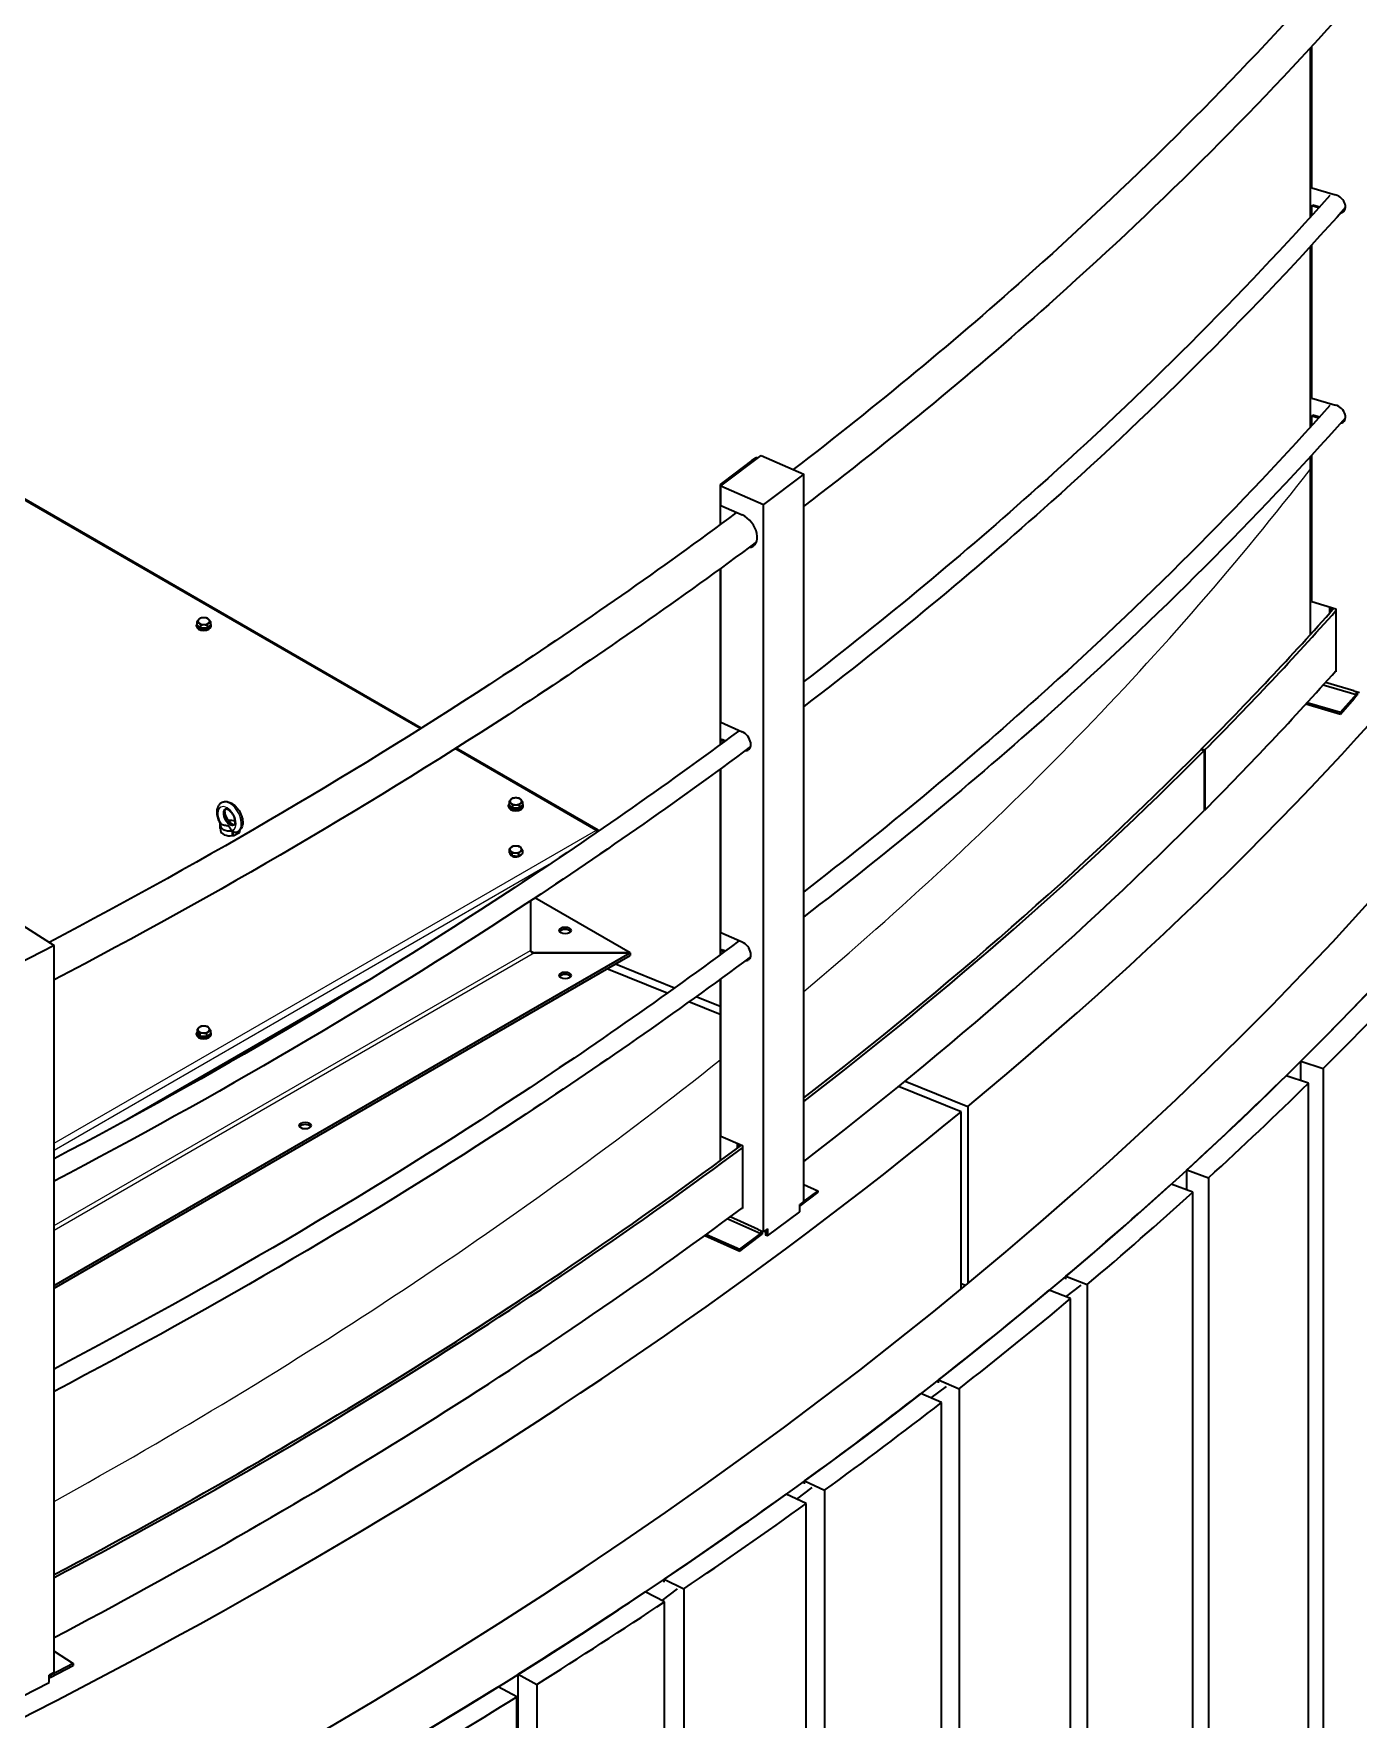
# Model space of a CAD drawing. Header units: millimetres. Extents: x 0 to 42050, y 0 to 29700.
# Drawn here: x 28701 to 29421, y 11190 to 12107 of the extents above; entities that cross this region are included whole.
import ezdxf

# ---------------------------------------------------------------- set-up
doc = ezdxf.new("R2010")
doc.units = ezdxf.units.MM
doc.header["$LTSCALE"] = 50
doc.layers.add('P_Cable Ducts (CD)', color=30, linetype='Continuous', lineweight=18, true_color=0xff7f00)
doc.layers.add('Visible', color=7, linetype='Continuous', lineweight=35)
doc.layers.add('Visible Narrow', color=7, linetype='Continuous', lineweight=18)

msp = doc.modelspace()

# ---------------------------------------------------------------- linework, layer by layer
at = {"layer": 'P_Cable Ducts (CD)'}
for start_param, end_param in [(2.548955, 2.728952), (2.347086, 2.523758)]:
    msp.add_ellipse((26533.74, 12641.74), major_axis=(-3134.57, 43.29), ratio=0.582576, start_param=start_param, end_param=end_param, dxfattribs=at)
at = {"layer": 'Visible'}
for p, q in [((28911.67, 11729.06), (28262.83, 12103.67)), ((29395.1, 12098.87), (29395.1, 12006.85)), ((29395.97, 12022.93), (29395.97, 12099.82)), ((29395.97, 12022.93), (29408.99, 12019.11)), ((29395.97, 12013.13), (29396.52, 12013.75)), ((29395.97, 12007.82), (29395.97, 12013.13)), ((29399.76, 12012.02), (29395.97, 12013.13)), ((29396.52, 12013.75), (29400.31, 12012.64)), ((29395.97, 11908.62), (29395.97, 11991.84)), ((29395.1, 11990.88), (29395.1, 11892.54)), ((29395.97, 11908.62), (29408.99, 11904.8)), ((29395.97, 11898.82), (29396.52, 11899.44)), ((29399.76, 11897.71), (29395.97, 11898.82)), ((29395.97, 11893.52), (29395.97, 11898.82)), ((29396.52, 11899.44), (29400.31, 11898.33)), ((29074.59, 11860.93), (29096.54, 11877.41)), ((29091.54, 11874.57), (29076.42, 11863.22)), ((29091.54, 11874.57), (29093.73, 11876.21)), ((29094.5, 11875.87), (29093.73, 11876.21)), ((29096.54, 11877.41), (29119.69, 11867.13)), ((29395.1, 11876.57), (29395.1, 11779.82)), ((29395.97, 11797.9), (29395.97, 11877.53)), ((29076.42, 11863.22), (29074.23, 11861.57)), ((29119.69, 11867.13), (29097.74, 11850.65)), ((29119.69, 11471.62), (29119.69, 11867.13)), ((29074.99, 11861.23), (29074.23, 11861.57)), ((29074.23, 11861.57), (29074.23, 11839.75)), ((29074.59, 11860.93), (29097.74, 11850.65)), ((29074.59, 11850.15), (29074.59, 11860.93)), ((29074.59, 11850.15), (29086.17, 11845.01)), ((29097.74, 11455.14), (29097.74, 11850.65)), ((29093.95, 11830.28), (29093.95, 11830.32)), ((29074.23, 11815.8), (29074.23, 11720.13)), ((29074.59, 11732.25), (29074.59, 11816.06)), ((29395.97, 11797.9), (29409.17, 11794.03)), ((29405.8, 11791.71), (29405.8, 11795.02)), ((29406.34, 11794.86), (29406.34, 11792.31)), ((29409.17, 11794.03), (29409.17, 11759.74)), ((28789.38, 11784.46), (28789.38, 11785.12)), ((28789.68, 11787.04), (28789.68, 11785.29)), ((28790.62, 11784.37), (28789.68, 11785.29)), ((28791.56, 11783.46), (28790.62, 11784.37)), ((28791.56, 11785.2), (28791.56, 11783.46)), ((28793.41, 11783.47), (28791.56, 11783.46)), ((28795.25, 11783.48), (28793.41, 11783.47)), ((28795.25, 11785.22), (28795.25, 11783.48)), ((28796.16, 11784.4), (28795.25, 11783.48)), ((28797.07, 11785.33), (28796.16, 11784.4)), ((28797.07, 11787.08), (28797.07, 11785.33)), ((28797.38, 11784.46), (28797.38, 11785.12)), ((29418.8, 11749.41), (29403.44, 11753.91)), ((29409.17, 11759.74), (29408.77, 11759.86)), ((29402.27, 11752.6), (29420.07, 11747.39)), ((29411.56, 11737.71), (29418.98, 11746.16)), ((29411.56, 11736.73), (29418.98, 11745.18)), ((29418.8, 11749.41), (29422.01, 11748.47)), ((29418.98, 11746.16), (29420.07, 11747.39)), ((29418.98, 11745.18), (29420.61, 11747.03)), ((29420.07, 11749.04), (29420.07, 11747.39)), ((29420.61, 11748.88), (29420.61, 11747.03)), ((29392.85, 11742.22), (29411.56, 11736.73)), ((29393.55, 11742.99), (29411.56, 11737.71)), ((29411.56, 11737.71), (29411.56, 11736.73)), ((29074.59, 11732.25), (29086.17, 11727.11)), ((29007.84, 11673.54), (28930.57, 11718.15)), ((29074.59, 11722.45), (29075.32, 11723)), ((29074.59, 11720.4), (29074.59, 11722.45)), ((29076.33, 11721.68), (29074.59, 11722.45)), ((29075.32, 11723), (29077.07, 11722.22)), ((29335.82, 11717.5), (29337.55, 11716.92)), ((29336.07, 11717.42), (29336.07, 11717.76)), ((29336.07, 11717.76), (29337.81, 11717.18)), ((29337.55, 11716.92), (29337.55, 11684.26)), ((29337.81, 11717.18), (29337.81, 11684.52)), ((29074.23, 11706.78), (29074.23, 11605.82)), ((29074.59, 11617.94), (29074.59, 11707.05)), ((28959.39, 11689.06), (28959.39, 11687.31)), ((28966.78, 11689.1), (28966.78, 11687.35)), ((28802.98, 11688.54), (28803.05, 11688.58)), ((28959.08, 11686.48), (28959.08, 11687.14)), ((28960.33, 11686.39), (28959.39, 11687.31)), ((28961.27, 11685.48), (28960.33, 11686.39)), ((28961.27, 11687.22), (28961.27, 11685.48)), ((28963.11, 11685.49), (28961.27, 11685.48)), ((28964.96, 11685.5), (28963.11, 11685.49)), ((28964.96, 11687.24), (28964.96, 11685.5)), ((28965.87, 11686.43), (28964.96, 11685.5)), ((28966.78, 11687.35), (28965.87, 11686.43)), ((28967.08, 11686.48), (28967.08, 11687.14)), ((29337.81, 11684.52), (29337.55, 11684.61)), ((28802.29, 11674.48), (28802.36, 11677.91)), ((28802.52, 11674.35), (28802.29, 11674.48)), ((28802.52, 11676.03), (28802.52, 11673.42)), ((28808.45, 11677.02), (28808.45, 11677.02)), ((28809.36, 11670.4), (28808.92, 11670.65)), ((28809.36, 11670.4), (28809.43, 11673.83)), ((28809.36, 11670.4), (28812.75, 11672.36)), ((28811.81, 11672.85), (28812.23, 11673.1)), ((28812.73, 11673.43), (28812.75, 11672.36)), ((28959.41, 11663.21), (28959.41, 11661.46)), ((28960.14, 11660.48), (28959.41, 11661.46)), ((28966.75, 11662.7), (28966.75, 11660.95)), ((28960.86, 11659.5), (28960.14, 11660.48)), ((28960.86, 11661.25), (28960.86, 11659.5)), ((28962.7, 11659.37), (28960.86, 11659.5)), ((28964.53, 11659.24), (28962.7, 11659.37)), ((28964.53, 11660.99), (28964.53, 11659.24)), ((28965.64, 11660.1), (28964.53, 11659.24)), ((28966.75, 11660.95), (28965.64, 11660.1)), ((28971.01, 11635.11), (28971.01, 11608.1)), ((29025.31, 11606.8), (28973.46, 11636.73)), ((28692.48, 11623.43), (28711.94, 11610.86)), ((29074.59, 11617.94), (29086.17, 11612.8)), ((28711.94, 11610.86), (28685.09, 11597.01)), ((28711.94, 11215.35), (28711.94, 11610.86)), ((28711.94, 11425.87), (29025.31, 11606.79)), ((29025.31, 11606.79), (28973.27, 11606.8)), ((28973.27, 11606.79), (29025.31, 11606.8)), ((29025.31, 11606.8), (29025.31, 11606.79)), ((29025.31, 11606.79), (29025.31, 11605.49)), ((29074.59, 11608.14), (29075.32, 11608.69)), ((29076.33, 11607.37), (29074.59, 11608.14)), ((29074.59, 11606.09), (29074.59, 11608.14)), ((29075.32, 11608.69), (29077.07, 11607.91)), ((28711.94, 11424.56), (29025.31, 11605.49)), ((28882.49, 11591.62), (28751.5, 11515.99)), ((29074.23, 11592.48), (29074.23, 11493.75)), ((29074.59, 11507.22), (29074.59, 11592.74)), ((28789.38, 11562.38), (28789.38, 11563.03)), ((28789.71, 11565.23), (28789.71, 11563.48)), ((28790.43, 11562.5), (28789.71, 11563.48)), ((28791.16, 11561.52), (28790.43, 11562.5)), ((28791.16, 11563.27), (28791.16, 11561.52)), ((28792.99, 11561.39), (28791.16, 11561.52)), ((28794.83, 11561.26), (28792.99, 11561.39)), ((28794.83, 11563.01), (28794.83, 11561.26)), ((28795.94, 11562.12), (28794.83, 11561.26)), ((28797.04, 11562.97), (28795.94, 11562.12)), ((28797.04, 11564.72), (28797.04, 11562.97)), ((28797.38, 11562.38), (28797.38, 11563.03)), ((29074.59, 11507.22), (29086.33, 11502.01)), ((29083.74, 11500.77), (29083.74, 11503.16)), ((29084.47, 11502.84), (29084.47, 11501.31)), ((29086.33, 11502.01), (29086.33, 11467.72)), ((29119.69, 11480.91), (29127.39, 11477.49)), ((29117.49, 11469.08), (29127.39, 11476.51)), ((29119.69, 11471.62), (29117.49, 11469.97)), ((29117.49, 11466.05), (29117.49, 11469.97)), ((29127.39, 11477.49), (29119.69, 11471.71)), ((29127.39, 11477.49), (29127.39, 11476.51)), ((29078.37, 11462.26), (29096.42, 11454.24)), ((29094.89, 11456.41), (29079.62, 11463.19)), ((29086.33, 11467.72), (29085.97, 11467.88)), ((29099.94, 11452.87), (29117.49, 11466.05)), ((29065.89, 11453.13), (29084.96, 11444.66)), ((29066.72, 11453.74), (29084.96, 11445.64)), ((29084.96, 11445.64), (29094.96, 11453.15)), ((29084.96, 11444.66), (29094.96, 11452.17)), ((29094.89, 11456.41), (29097.74, 11455.14)), ((29094.96, 11453.15), (29096.42, 11454.24)), ((29094.96, 11452.17), (29097.15, 11453.81)), ((29096.42, 11455.73), (29096.42, 11454.24)), ((29097.15, 11455.4), (29097.15, 11453.81)), ((29099.94, 11456.79), (29097.74, 11455.14)), ((29098.98, 11456.07), (29098.98, 11453.29)), ((29099.94, 11452.87), (29098.98, 11453.29)), ((29099.94, 11456.79), (29099.94, 11452.87)), ((29084.96, 11445.64), (29084.96, 11444.66)), ((28711.94, 11226.97), (28722.33, 11220.25)), ((28711.94, 11215.35), (28709.25, 11213.97)), ((28709.25, 11210.05), (28709.25, 11213.97)), ((28709.25, 11213.51), (28710.11, 11213.94)), ((28709.25, 11212.53), (28710.11, 11212.96)), ((28722.33, 11220.25), (28710.11, 11213.94)), ((28710.11, 11212.96), (28722.33, 11219.27)), ((28722.33, 11220.25), (28722.33, 11219.27)), ((28687.78, 11198.97), (28709.25, 11210.05))]:
    msp.add_line(p, q, dxfattribs=at)
at = {"layer": 'Visible', "color": 9, "true_color": 0xc0c0c0}
for p, q in [((29045.42, 11584.94), (29012.66, 11598.18)), ((29017.25, 11600.83), (29049.45, 11587.82)), ((29074.23, 11573.29), (29057.23, 11580.16)), ((29061.24, 11583.05), (29074.23, 11577.8)), ((29390.13, 11537.31), (29390.13, 11548.01)), ((29390.13, 11548.01), (29402.22, 11543.93)), ((29402.22, 11543.93), (29402.22, 9628.43)), ((29205.27, 11520.32), (29171.18, 11534.1)), ((29174.88, 11537.11), (29208.94, 11523.34)), ((29394.15, 11535.96), (29382.06, 11540.03)), ((29394.15, 9620.46), (29394.15, 11535.96)), ((29205.27, 11423.97), (29205.27, 11520.32)), ((29208.94, 11523.34), (29208.94, 11427)), ((29328.06, 11488.82), (29339.89, 11484.49)), ((29328.06, 11477.88), (29328.06, 11488.82)), ((29331.32, 11476.69), (29319.49, 11481.02)), ((29339.89, 11484.49), (29339.89, 9568.99)), ((29331.32, 9561.19), (29331.32, 11476.69)), ((29207.61, 11425.9), (29205.27, 11426.85)), ((29264.8, 11418.78), (29253.26, 11423.35)), ((29262.17, 11419.82), (29270.5, 11426.09)), ((29262.31, 11429.34), (29262.31, 11430.97)), ((29262.31, 11430.97), (29273.85, 11426.4)), ((29273.85, 11426.4), (29273.85, 9510.9)), ((29264.8, 9503.28), (29264.8, 11418.78)), ((29188.98, 11364.75), (29197.33, 11371.03)), ((29192.96, 11374.54), (29204.21, 11369.73)), ((29192.96, 11372.91), (29192.96, 11374.54)), ((29204.21, 11369.73), (29204.21, 9454.23)), ((29194.68, 11362.31), (29183.43, 11367.12)), ((29194.68, 9446.8), (29194.68, 11362.31)), ((29115.86, 11309.73), (29124.26, 11316.05)), ((29120.11, 11317.97), (29120.11, 11319.6)), ((29120.11, 11319.6), (29131.05, 11314.55)), ((29131.05, 11314.55), (29131.05, 9399.05)), ((29121.06, 11307.34), (29110.12, 11312.38)), ((29121.06, 9391.83), (29121.06, 11307.34)), ((29044.03, 11253.95), (29033.41, 11259.22)), ((29042.64, 11254.64), (29051.09, 11260.99)), ((29043.85, 11266.22), (29054.46, 11260.95)), ((29043.85, 11264.59), (29043.85, 11266.22)), ((29054.46, 11260.95), (29054.46, 9345.45)), ((29044.03, 9338.45), (29044.03, 11253.95)), ((28964.28, 11214.48), (28974.56, 11208.99)), ((28964.28, 9298.98), (28964.28, 11214.48)), ((28963.69, 11202.21), (28953.41, 11207.7)), ((28974.56, 11208.99), (28974.56, 9293.49)), ((28963.69, 9286.71), (28963.69, 11202.21))]:
    msp.add_line(p, q, dxfattribs=at)
for centre, major_axis, start_param, end_param in [((26536.67, 12505.05), (-3300, 0), 6.086634, 9.623125), ((26536.67, 12505.05), (3260, 0), 4.917913, 6.283185), ((26536.67, 12601.39), (3260, 0), 5.673302, 6.020404), ((26536.67, 12505.05), (3300, 0), 5.756913, 5.788384), ((26536.67, 12505.05), (-3314, 0), 2.61531, 2.646801), ((26536.67, 12505.05), (3300, 0), 5.720594, 5.752065), ((26536.67, 12505.05), (-3314, 0), 2.578991, 2.610482), ((26536.67, 12601.39), (3260, 0), 5.324236, 5.671338), ((26536.67, 12505.05), (3300, 0), 5.684275, 5.715746), ((26536.67, 12505.05), (-3314, 0), 2.542672, 2.574163), ((26536.67, 12505.05), (3300, 0), 5.647956, 5.679427), ((26536.67, 12505.05), (-3314, 0), 2.506353, 2.537844), ((26536.67, 12505.05), (3300, 0), 5.611637, 5.643108), ((26536.67, 12505.05), (-3314, 0), 2.470034, 2.501525), ((26536.67, 12505.05), (3300, 0), 5.575318, 5.606789), ((26536.67, 12505.05), (-3314, 0), 2.433715, 2.465206), ((26536.67, 12505.05), (3300, 0), 5.538999, 5.57047), ((26536.67, 12505.05), (-3314, 0), 2.397396, 2.428887), ((26536.67, 12505.05), (3300, 0), 5.50268, 5.534151), ((26536.67, 12505.05), (-3314, 0), 2.361077, 2.392568)]:
    msp.add_ellipse(centre, major_axis=major_axis, ratio=0.57735, start_param=start_param, end_param=end_param, dxfattribs=at)
at = {"layer": 'Visible'}
for centre, major_axis, ratio, start_param, end_param in [((29410.61, 12015.03), (-4.51, 3.96), 0.72814, 6.025714, 6.160773), ((29408.99, 12014.21), (4.51, -3.96), 0.72814, 5.80363, 8.423204), ((29409.54, 12014.83), (4.51, -3.96), 0.72814, 5.805939, 6.188912), ((29410.61, 12015.03), (-4.51, 3.96), 0.72814, 2.459246, 2.510479), ((29411.16, 12015.65), (4.51, -3.96), 0.72814, 5.602405, 5.793202), ((29410.61, 11900.72), (-4.51, 3.96), 0.72814, 6.025714, 6.160773), ((29408.99, 11899.9), (4.51, -3.96), 0.72814, 5.80363, 8.423204), ((29409.54, 11900.52), (4.51, -3.96), 0.72814, 5.805939, 6.188912), ((29410.61, 11900.72), (-4.51, 3.96), 0.72814, 2.459246, 2.510479), ((29411.16, 11901.34), (4.51, -3.96), 0.72814, 5.602405, 5.793202), ((29088.02, 11837.16), (-6.24, 8.32), 0.647249, 6.018306, 6.422677), ((29088.75, 11837.7), (-6.24, 8.32), 0.647249, 0.067998, 0.142539), ((29086.17, 11836.52), (6.24, -8.32), 0.647249, 5.890097, 8.565455), ((29086.9, 11837.07), (6.24, -8.32), 0.647249, 5.891568, 6.215187), ((29088.02, 11837.16), (-6.24, 8.32), 0.647249, 2.618185, 2.673035), ((29088.75, 11837.7), (6.24, -8.32), 0.647249, 5.760825, 5.933022), ((26536.67, 12645.48), (3227.8, 0), 0.57735, 5.7621, 5.80887), ((26536.67, 12645.48), (3229.8, 0), 0.57735, 5.7621, 5.808364), ((28793.38, 11785.12), (4, 0), 0.57735, 2.748474, 6.676304), ((28793.38, 11784.46), (4, 0), 0.57735, 3.141593, 6.283185), ((28793.38, 11787.21), (-3.2, 0), 0.57735, 5.769052, 6.816249), ((28793.38, 11785.12), (-3.2, 0), 0.57735, 0.203242, 0.862886), ((28793.38, 11787.21), (3.2, 0), 0.57735, 1.580262, 2.627459), ((28793.38, 11787.21), (-3.2, 0), 0.57735, 0.533064, 1.580262), ((28793.38, 11785.12), (-3.2, 0), 0.57735, 1.115523, 2.045), ((28793.38, 11787.21), (3.2, 0), 0.57735, 0.533064, 1.580262), ((28793.38, 11787.21), (-3.2, 0), 0.57735, 1.580262, 2.627459), ((28793.38, 11785.12), (3.2, 0), 0.57735, 5.444641, 6.093462), ((28793.38, 11787.21), (3.2, 0), 0.57735, 5.769052, 6.816249), ((26536.67, 12612.82), (3229.8, 0), 0.57735, 5.7621, 5.808364), ((29088.02, 11722.85), (-3.6, 4.8), 0.647249, 6.215523, 6.303023), ((29086.17, 11722.21), (3.6, -4.8), 0.647249, 5.806739, 8.565455), ((29086.9, 11722.76), (3.6, -4.8), 0.647249, 5.808762, 6.165139), ((29088.02, 11722.85), (-3.6, 4.8), 0.647249, 2.479801, 2.616843), ((29088.75, 11723.39), (3.6, -4.8), 0.647249, 5.622772, 5.773422), ((26536.67, 12645.48), (3227.8, 0), 0.57735, 5.640085, 5.761941), ((26536.67, 12645.48), (3229.8, 0), 0.57735, 5.639259, 5.761941), ((28963.08, 11689.23), (-3.2, 0), 0.57735, 5.769052, 6.816249), ((28963.08, 11689.23), (3.2, 0), 0.57735, 1.580262, 2.627459), ((28963.08, 11689.23), (3.2, 0), 0.57735, 0.533064, 1.580262), ((28963.08, 11689.23), (3.2, 0), 0.57735, 5.769052, 6.816249), ((28963.08, 11687.14), (4, 0), 0.57735, 2.748474, 6.676304), ((28963.08, 11686.48), (4, 0), 0.57735, 3.141593, 6.283185), ((28963.08, 11687.14), (-3.2, 0), 0.57735, 0.203242, 0.862886), ((28963.08, 11689.23), (-3.2, 0), 0.57735, 0.533064, 1.580262), ((28963.08, 11687.14), (-3.2, 0), 0.57735, 1.115523, 2.045), ((28963.08, 11689.23), (-3.2, 0), 0.57735, 1.580262, 2.627459), ((28963.08, 11687.14), (3.2, 0), 0.57735, 5.444641, 6.093462), ((26536.67, 12612.82), (3229.8, 0), 0.57735, 5.639259, 5.761941), ((28807.52, 11676.03), (-5, 0), 0.57735, 5.980321, 8.156846), ((28807.52, 11673.42), (-5, 0), 0.57735, 0, 1.85554), ((28807.52, 11676.03), (5, 0), 0.57735, 0.97411, 1.747249), ((28807.52, 11751.93), (3.49, 165.61), 0.021601, 4.199864, 4.217985), ((29006.64, 11671.46), (1.2, 2.08), 0.57735, 5.913959, 7.068583), ((29006.64, 11671.46), (1.2, -2.08), 0.57735, 1.831566, 2.356194), ((28963.08, 11663.1), (-3.2, 0), 0.57735, 5.639503, 6.6867), ((28963.08, 11663.1), (-3.2, 0), 0.57735, 0.403515, 1.450713), ((28963.08, 11663.1), (3.2, 0), 0.57735, 1.450713, 2.49791), ((28963.08, 11663.1), (-3.2, 0), 0.57735, 1.450713, 2.49791), ((28963.08, 11663.1), (3.2, 0), 0.57735, 0.403515, 1.450713), ((28963.08, 11663.1), (3.2, 0), 0.57735, 5.639503, 6.6867), ((28963.08, 11661.01), (-3.2, 0), 0.57735, 0.113896, 0.693134), ((28963.08, 11660.36), (-2.4, 0), 0.57735, 0.690836, 2.21059), ((28963.08, 11661.01), (-3.2, 0), 0.57735, 0.987671, 1.913755), ((28963.08, 11660.36), (-2.4, 0), 0.57735, 2.234658, 2.511455), ((28963.08, 11661.01), (3.2, 0), 0.57735, 5.280777, 5.998228), ((28989.95, 11617.74), (3.2, 0), 0.57735, 0.361367, 2.780226), ((28973.27, 11608.1), (-2.26, 0), 0.577415, 0.000056, 1.570853), ((28973.27, 11608.1), (-2.26, 0), 0.577415, 6.283129, 7.853925), ((29088.02, 11608.54), (-3.6, 4.8), 0.647249, 6.215523, 6.303023), ((29086.17, 11607.9), (3.6, -4.8), 0.647249, 5.806739, 8.565455), ((29086.9, 11608.45), (3.6, -4.8), 0.647249, 5.808762, 6.165139), ((29088.02, 11608.54), (-3.6, 4.8), 0.647249, 2.479801, 2.616843), ((29088.75, 11609.09), (3.6, -4.8), 0.647249, 5.622772, 5.773422), ((28989.95, 11593.24), (3.2, 0), 0.57735, 0.361367, 2.780226), ((28793.38, 11563.03), (4, 0), 0.57735, 2.731561, 6.693217), ((28793.38, 11562.38), (4, 0), 0.57735, 3.141593, 6.283185), ((28793.38, 11565.12), (-3.2, 0), 0.57735, 5.639503, 6.6867), ((28793.38, 11563.03), (-3.2, 0), 0.57735, 0.113896, 0.693134), ((28793.38, 11565.12), (-3.2, 0), 0.57735, 0.403515, 1.450713), ((28793.38, 11565.12), (3.2, 0), 0.57735, 1.450713, 2.49791), ((28793.38, 11563.03), (-3.2, 0), 0.57735, 0.987671, 1.913755), ((28793.38, 11565.12), (-3.2, 0), 0.57735, 1.450713, 2.49791), ((28793.38, 11565.12), (3.2, 0), 0.57735, 0.403515, 1.450713), ((28793.38, 11563.03), (3.2, 0), 0.57735, 5.280777, 5.998228), ((28793.38, 11565.12), (3.2, 0), 0.57735, 5.639503, 6.6867), ((28848.53, 11511.59), (3.2, 0), 0.57735, 0.361367, 2.780226), ((26536.67, 12645.48), (3227.8, 0), 0.57735, 5.451887, 5.622757), ((26536.67, 12645.48), (3229.8, 0), 0.57735, 5.451322, 5.622246), ((26536.67, 12612.82), (3229.8, 0), 0.57735, 5.451322, 5.622246)]:
    msp.add_ellipse(centre, major_axis=major_axis, ratio=ratio, start_param=start_param, end_param=end_param, dxfattribs=at)
for centre in [(28989.95, 11619.04), (28989.95, 11594.55), (28848.53, 11512.9)]:
    msp.add_ellipse(centre, major_axis=(3.2, 0), ratio=0.57735, dxfattribs=at)
for points, knots in [([(29403.26, 12136.67), (29354.85, 12082.2), (29301.74, 12029.09), (29203.02, 11940.76), (29159.57, 11904.75), (29113.96, 11869.67)], [4.5390667, 4.5390667, 4.5390667, 4.5390667, 4.6380856, 4.6380856, 4.7089358, 4.7089358, 4.7089358, 4.7089358]), ([(29418.11, 12124.3), (29369.07, 12069.08), (29315.31, 12015.3), (29213.71, 11924.4), (29167.87, 11886.54), (29119.69, 11849.72)], [4.5387872, 4.5387872, 4.5387872, 4.5387872, 4.6380856, 4.6380856, 4.7120373, 4.7120373, 4.7120373, 4.7120373]), ([(29405.83, 12018.82), (29357.48, 11964.46), (29304.46, 11911.47), (29206.73, 11824.03), (29164.24, 11788.76), (29119.69, 11754.37)], [4.5394903, 4.5394903, 4.5394903, 4.5394903, 4.6380856, 4.6380856, 4.7073221, 4.7073221, 4.7073221, 4.7073221]), ([(29414.32, 12012.17), (29365.56, 11957.31), (29312.1, 11903.86), (29211.72, 11814.06), (29166.84, 11776.93), (29119.69, 11740.8)], [4.5391894, 4.5391894, 4.5391894, 4.5391894, 4.6380856, 4.6380856, 4.7107044, 4.7107044, 4.7107044, 4.7107044]), ([(29405.83, 11904.51), (29357.48, 11850.15), (29304.46, 11797.16), (29206.73, 11709.72), (29164.24, 11674.45), (29119.69, 11640.06)], [4.5394903, 4.5394903, 4.5394903, 4.5394903, 4.6380856, 4.6380856, 4.7073221, 4.7073221, 4.7073221, 4.7073221]), ([(29414.32, 11897.86), (29365.56, 11843), (29312.1, 11789.56), (29211.72, 11699.75), (29166.84, 11662.62), (29119.69, 11626.49)], [4.5391894, 4.5391894, 4.5391894, 4.5391894, 4.6380856, 4.6380856, 4.7107044, 4.7107044, 4.7107044, 4.7107044]), ([(29082.62, 11845.97), (29042.05, 11815.79), (28999.85, 11786.32), (28878.54, 11706.73), (28796.11, 11658.28), (28709.32, 11612.55)], [4.7249876, 4.7249876, 4.7249876, 4.7249876, 4.7866924, 4.7866924, 4.8961395, 4.8961395, 4.8961395, 4.8961395]), ([(29093.98, 11830.34), (29053.14, 11799.96), (29010.7, 11770.32), (28886.69, 11688.97), (28801.59, 11639.08), (28711.94, 11592.1)], [4.7250767, 4.7250767, 4.7250767, 4.7250767, 4.7866924, 4.7866924, 4.8988059, 4.8988059, 4.8988059, 4.8988059]), ([(29084.13, 11727.45), (29043.81, 11697.48), (29001.89, 11668.23), (28880.95, 11588.89), (28798.61, 11540.47), (28711.94, 11494.79)], [4.7255162, 4.7255162, 4.7255162, 4.7255162, 4.7866924, 4.7866924, 4.8958785, 4.8958785, 4.8958785, 4.8958785]), ([(29090.78, 11718.99), (29050.22, 11688.83), (29008.05, 11659.4), (28885.06, 11578.71), (28800.74, 11529.24), (28711.94, 11482.63)], [4.7253988, 4.7253988, 4.7253988, 4.7253988, 4.7866924, 4.7866924, 4.8979764, 4.8979764, 4.8979764, 4.8979764]), ([(28803.05, 11688.58), (28803.55, 11688.87), (28804.1, 11689.05), (28805.26, 11689.21), (28805.88, 11689.17), (28807.22, 11688.87), (28807.93, 11688.57), (28809.37, 11687.71), (28810.09, 11687.14), (28811.41, 11685.8), (28812.01, 11685.04), (28813.05, 11683.42), (28813.48, 11682.57), (28814.16, 11680.81), (28814.4, 11679.91), (28814.63, 11678.12), (28814.63, 11677.24), (28814.3, 11675.61), (28813.99, 11674.87), (28813.16, 11673.78), (28812.73, 11673.38), (28812.23, 11673.1)], [-0.785398, -0.785398, -0.785398, -0.785398, -0.557797, -0.557797, -0.303691, -0.303691, 0.013276, 0.013276, 0.371905, 0.371905, 0.728828, 0.728828, 1.081436, 1.081436, 1.436783, 1.436783, 1.79732, 1.79732, 2.126138, 2.126138, 2.356194, 2.356194, 2.356194, 2.356194]), ([(28802.98, 11688.54), (28802.47, 11688.25), (28802.02, 11687.84), (28801.26, 11686.87), (28800.97, 11686.3), (28800.54, 11684.95), (28800.44, 11684.17), (28800.45, 11682.51), (28800.57, 11681.63), (28801.03, 11679.89), (28801.36, 11679.02), (28801.95, 11677.85), (28802.14, 11677.5), (28802.34, 11677.17)], [0.785398, 0.785398, 0.785398, 0.785398, 1.022142, 1.022142, 1.283671, 1.283671, 1.601277, 1.601277, 1.941198, 1.941198, 2.281119, 2.281119, 2.424458, 2.424458, 2.424458, 2.424458]), ([(28805.02, 11685.1), (28804.98, 11685.07), (28804.92, 11685), (28804.79, 11684.67), (28804.73, 11684.44), (28804.68, 11683.85), (28804.69, 11683.51), (28804.8, 11682.73), (28804.9, 11682.29), (28805.21, 11681.37), (28805.41, 11680.88), (28805.91, 11679.92), (28806.21, 11679.45), (28806.86, 11678.58), (28807.2, 11678.19), (28807.56, 11677.85)], [0.873835, 0.873835, 0.873835, 0.873835, 1.191567, 1.191567, 1.463845, 1.463845, 1.71632, 1.71632, 1.980113, 1.980113, 2.255569, 2.255569, 2.537116, 2.537116, 2.816242, 2.816242, 2.816242, 2.816242]), ([(28804.98, 11685.08), (28805.05, 11685.12), (28805.13, 11685.15), (28805.47, 11685.15), (28805.73, 11685.11), (28806.33, 11684.87), (28806.62, 11684.71), (28807.25, 11684.25), (28807.59, 11683.96), (28808.24, 11683.27), (28808.56, 11682.86), (28809.15, 11681.97), (28809.42, 11681.49), (28809.85, 11680.51), (28810.03, 11680), (28810.26, 11679.05), (28810.32, 11678.61), (28810.36, 11677.82), (28810.33, 11677.48), (28810.22, 11676.94), (28810.14, 11676.74), (28809.97, 11676.44), (28809.9, 11676.37), (28809.82, 11676.33), (28809.82, 11676.32), (28809.81, 11676.32)], [-0.785398, -0.785398, -0.785398, -0.785398, -0.471239, -0.471239, -0.140394, -0.140394, 0.118677, 0.118677, 0.383393, 0.383393, 0.658127, 0.658127, 0.938916, 0.938916, 1.219765, 1.219765, 1.494459, 1.494459, 1.758751, 1.758751, 2.018454, 2.018454, 2.322707, 2.322707, 2.356194, 2.356194, 2.356194, 2.356194]), ([(28803.09, 11676.75), (28803.75, 11676.47), (28804.56, 11676.34), (28805.54, 11676.2), (28805.86, 11676.16), (28806.2, 11676.09), (28806.28, 11676.07), (28806.41, 11676.02), (28806.45, 11676.01), (28806.52, 11675.98), (28806.53, 11675.97), (28806.56, 11675.95), (28806.57, 11675.95), (28806.58, 11675.94)], [-0.7208303, -0.7208303, -0.7208303, -0.7208303, -0.3623415, -0.3623415, -0.1426466, -0.1426466, -0.0719989, -0.0719989, -0.0288554, -0.0288554, -0.0116762, -0.0116762, -0.0000636, -0.0000636, -0.0000636, -0.0000636]), ([(28806.58, 11675.94), (28806.58, 11675.94), (28806.58, 11675.94), (28806.58, 11675.94), (28806.58, 11675.94), (28806.59, 11675.94)], [13.317793763, 13.317793763, 13.317793763, 13.317793763, 13.3180519573, 13.3180519573, 13.3183101517, 13.3183101517, 13.3183101517, 13.3183101517]), ([(28806.59, 11675.94), (28806.59, 11675.94), (28806.6, 11675.93), (28806.61, 11675.93), (28806.61, 11675.92), (28806.63, 11675.91), (28806.65, 11675.9), (28806.7, 11675.87), (28806.73, 11675.84), (28807.01, 11675.58), (28807.19, 11675.2), (28807.77, 11674.37), (28808.13, 11673.92), (28808.67, 11673.53)], [-1.456293, -1.456293, -1.456293, -1.456293, -1.443784, -1.443784, -1.43013, -1.43013, -1.394853, -1.394853, -1.301152, -1.301152, -0.571076, -0.571076, 0, 0, 0, 0]), ([(28808.45, 11677.02), (28808.45, 11677.02), (28808.44, 11677.03), (28808.43, 11677.03), (28808.43, 11677.04), (28808.41, 11677.05), (28808.39, 11677.06), (28808.34, 11677.09), (28808.31, 11677.11), (28808.04, 11677.32), (28807.86, 11677.56), (28807.56, 11677.85)], [-1.4562933, -1.4562933, -1.4562933, -1.4562933, -1.4437836, -1.4437836, -1.4301303, -1.4301303, -1.3948526, -1.3948526, -1.3011521, -1.3011521, -0.5967306, -0.5967306, -0.5967306, -0.5967306]), ([(28809.37, 11676.64), (28809.21, 11676.7), (28809.05, 11676.76), (28808.84, 11676.84), (28808.75, 11676.87), (28808.63, 11676.93), (28808.58, 11676.95), (28808.52, 11676.98), (28808.5, 11676.99), (28808.48, 11677.01), (28808.46, 11677.01), (28808.45, 11677.02)], [-0.2577616, -0.2577616, -0.2577616, -0.2577616, -0.1426466, -0.1426466, -0.0719989, -0.0719989, -0.0288554, -0.0288554, -0.0116762, -0.0116762, -0.0000636, -0.0000636, -0.0000636, -0.0000636]), ([(28809.37, 11676.64), (28809.49, 11676.6), (28809.59, 11676.57), (28809.78, 11676.53), (28809.86, 11676.52), (28809.96, 11676.51), (28809.98, 11676.51), (28810.01, 11676.51)], [-2.9518432, -2.9518432, -2.9518432, -2.9518432, -2.8327134, -2.8327134, -2.7135837, -2.7135837, -2.6584183, -2.6584183, -2.6584183, -2.6584183]), ([(28810.47, 11672.34), (28810.44, 11672.34), (28810.41, 11672.33), (28810.23, 11672.31), (28810.09, 11672.34), (28809.83, 11672.48), (28809.71, 11672.6), (28809.56, 11672.89), (28809.51, 11673.05), (28809.44, 11673.41), (28809.43, 11673.61), (28809.43, 11673.83)], [0.1308011, 0.1308011, 0.1308011, 0.1308011, 0.1637976, 0.1637976, 0.3388201, 0.3388201, 0.5445537, 0.5445537, 0.7232292, 0.7232292, 0.9176156, 0.9176156, 0.9176156, 0.9176156]), ([(28810.47, 11672.34), (28810.56, 11672.36), (28810.65, 11672.39), (28810.84, 11672.44), (28810.93, 11672.46), (28811.11, 11672.53), (28811.2, 11672.56), (28811.38, 11672.63), (28811.47, 11672.67), (28811.64, 11672.76), (28811.72, 11672.8), (28811.81, 11672.85)], [-2.548363, -2.548363, -2.548363, -2.548363, -2.5099293, -2.5099293, -2.4714956, -2.4714956, -2.4330619, -2.4330619, -2.3946282, -2.3946282, -2.3561945, -2.3561945, -2.3561945, -2.3561945]), ([(29084.13, 11613.14), (29043.81, 11583.18), (29001.89, 11553.92), (28880.95, 11474.58), (28798.61, 11426.16), (28711.94, 11380.48)], [4.7255162, 4.7255162, 4.7255162, 4.7255162, 4.7866924, 4.7866924, 4.8958785, 4.8958785, 4.8958785, 4.8958785]), ([(29090.78, 11604.68), (29050.22, 11574.52), (29008.05, 11545.09), (28885.06, 11464.4), (28800.74, 11414.93), (28711.94, 11368.32)], [4.7253988, 4.7253988, 4.7253988, 4.7253988, 4.7866924, 4.7866924, 4.8979764, 4.8979764, 4.8979764, 4.8979764])]:
    msp.add_open_spline(points, degree=3, knots=knots, dxfattribs=at)
for points, weights in [([(28790.59, 11788.12), (28790.17, 11787.69), (28789.68, 11787.04)], [1, 1.03814443452, 1.0003653387]), ([(28789.68, 11787.04), (28790.18, 11786.7), (28790.62, 11786.27)], [1.0003653387, 1.03814443452, 1]), ([(28791.5, 11788.9), (28791.01, 11788.55), (28790.59, 11788.12)], [1.0003653387, 1.03814443452, 1]), ([(28790.62, 11786.27), (28791.06, 11785.84), (28791.56, 11785.2)], [1, 1.03814443452, 1.0003653387]), ([(28793.35, 11789.06), (28792.49, 11789.05), (28791.5, 11788.9)], [1, 1.03814443452, 1.0003653387]), ([(28791.56, 11785.2), (28792.55, 11785.36), (28793.41, 11785.36)], [1.0003653387, 1.03814443452, 1]), ([(28795.19, 11788.92), (28794.2, 11789.06), (28793.35, 11789.06)], [1.0003653387, 1.03814443452, 1]), ([(28793.41, 11785.36), (28794.26, 11785.36), (28795.25, 11785.22)], [1, 1.03814443452, 1.0003653387]), ([(28796.13, 11788.15), (28795.7, 11788.57), (28795.19, 11788.92)], [1, 1.03814443452, 1.0003653387]), ([(28795.25, 11785.22), (28795.74, 11785.87), (28796.16, 11786.3)], [1.0003653387, 1.03814443452, 1]), ([(28797.07, 11787.08), (28796.57, 11787.72), (28796.13, 11788.15)], [1.0003653387, 1.03814443452, 1]), ([(28796.16, 11786.3), (28796.58, 11786.73), (28797.07, 11787.08)], [1, 1.03814443452, 1.0003653387]), ([(28960.3, 11690.14), (28959.87, 11689.71), (28959.39, 11689.06)], [1, 1.03814443452, 1.0003653387]), ([(28959.39, 11689.06), (28959.89, 11688.72), (28960.33, 11688.29)], [1.0003653387, 1.03814443452, 1]), ([(28961.2, 11690.92), (28960.72, 11690.57), (28960.3, 11690.14)], [1.0003653387, 1.03814443452, 1]), ([(28963.05, 11691.08), (28962.19, 11691.07), (28961.2, 11690.92)], [1, 1.03814443452, 1.0003653387]), ([(28964.9, 11690.94), (28963.91, 11691.08), (28963.05, 11691.08)], [1.0003653387, 1.03814443452, 1]), ([(28965.84, 11690.17), (28965.4, 11690.59), (28964.9, 11690.94)], [1, 1.03814443452, 1.0003653387]), ([(28966.78, 11689.1), (28966.27, 11689.74), (28965.84, 11690.17)], [1.0003653387, 1.03814443452, 1]), ([(28965.87, 11688.32), (28966.29, 11688.75), (28966.78, 11689.1)], [1, 1.03814443452, 1.0003653387]), ([(28960.33, 11688.29), (28960.76, 11687.86), (28961.27, 11687.22)], [1, 1.03814443452, 1.0003653387]), ([(28961.27, 11687.22), (28962.26, 11687.38), (28963.11, 11687.38)], [1.0003653387, 1.03814443452, 1]), ([(28963.11, 11687.38), (28963.97, 11687.39), (28964.96, 11687.24)], [1, 1.03814443452, 1.0003653387]), ([(28964.96, 11687.24), (28965.45, 11687.89), (28965.87, 11688.32)], [1.0003653387, 1.03814443452, 1]), ([(28802.75, 11676.89), (28802.93, 11676.82), (28803.09, 11676.75)], [1, 1.03210525676, 1.06244661735]), ([(28808.67, 11673.53), (28808.83, 11673.41), (28809.01, 11673.28)], [1.06244661735, 1.03210525676, 1]), ([(28960.52, 11664.21), (28960.01, 11663.81), (28959.41, 11663.21)], [1, 1.03814443452, 1.0003653387]), ([(28959.41, 11663.21), (28959.8, 11662.83), (28960.14, 11662.37)], [1.0003653387, 1.03814443452, 1]), ([(28960.14, 11662.37), (28960.48, 11661.92), (28960.86, 11661.25)], [1, 1.03814443452, 1.0003653387]), ([(28961.63, 11664.91), (28961.04, 11664.6), (28960.52, 11664.21)], [1.0003653387, 1.03814443452, 1]), ([(28960.86, 11661.25), (28961.85, 11661.33), (28962.7, 11661.27)], [1.0003653387, 1.03814443452, 1]), ([(28963.47, 11664.93), (28962.61, 11664.99), (28961.63, 11664.91)], [1, 1.03814443452, 1.0003653387]), ([(28965.3, 11664.66), (28964.32, 11664.87), (28963.47, 11664.93)], [1.0003653387, 1.03814443452, 1]), ([(28964.53, 11660.99), (28965.13, 11661.6), (28965.64, 11661.99)], [1.0003653387, 1.03814443452, 1]), ([(28966.03, 11663.83), (28965.69, 11664.28), (28965.3, 11664.66)], [1, 1.03814443452, 1.0003653387]), ([(28965.64, 11661.99), (28966.16, 11662.39), (28966.75, 11662.7)], [1, 1.03814443452, 1.0003653387]), ([(28966.75, 11662.7), (28966.36, 11663.37), (28966.03, 11663.83)], [1.0003653387, 1.03814443452, 1]), ([(28962.7, 11661.27), (28963.55, 11661.21), (28964.53, 11660.99)], [1, 1.03814443452, 1.0003653387]), ([(28790.82, 11566.23), (28790.3, 11565.83), (28789.71, 11565.23)], [1, 1.03814443452, 1.0003653387]), ([(28789.71, 11565.23), (28790.1, 11564.85), (28790.43, 11564.4)], [1.0003653387, 1.03814443452, 1]), ([(28790.43, 11564.4), (28790.77, 11563.94), (28791.16, 11563.27)], [1, 1.03814443452, 1.0003653387]), ([(28791.93, 11566.94), (28791.33, 11566.63), (28790.82, 11566.23)], [1.0003653387, 1.03814443452, 1]), ([(28791.16, 11563.27), (28792.14, 11563.35), (28792.99, 11563.29)], [1.0003653387, 1.03814443452, 1]), ([(28793.76, 11566.95), (28792.91, 11567.01), (28791.93, 11566.94)], [1, 1.03814443452, 1.0003653387]), ([(28792.99, 11563.29), (28793.84, 11563.23), (28794.83, 11563.01)], [1, 1.03814443452, 1.0003653387]), ([(28795.59, 11566.68), (28794.61, 11566.9), (28793.76, 11566.95)], [1.0003653387, 1.03814443452, 1]), ([(28794.83, 11563.01), (28795.42, 11563.62), (28795.94, 11564.01)], [1.0003653387, 1.03814443452, 1]), ([(28796.32, 11565.85), (28795.98, 11566.3), (28795.59, 11566.68)], [1, 1.03814443452, 1.0003653387]), ([(28795.94, 11564.01), (28796.45, 11564.41), (28797.04, 11564.72)], [1, 1.03814443452, 1.0003653387]), ([(28797.04, 11564.72), (28796.66, 11565.39), (28796.32, 11565.85)], [1.0003653387, 1.03814443452, 1])]:
    msp.add_rational_spline(points, weights, degree=2, dxfattribs=at)
at = {"layer": 'Visible Narrow'}
for p, q in [((28910.99, 11728.64), (28261.63, 12103.55)), ((29092.3, 11874.23), (29091.54, 11874.57)), ((29076.42, 11863.22), (29077.19, 11862.88)), ((29418.98, 11745.18), (29418.98, 11746.16)), ((29006.64, 11673.42), (28929.9, 11717.73)), ((28711.94, 11503.28), (29006.64, 11673.42)), ((28807.27, 11676.54), (28807.77, 11676.83)), ((28807.77, 11676.83), (28807.27, 11676.54)), ((28807.27, 11676.54), (28807.27, 11676.54)), ((28807.77, 11676.83), (28807.77, 11676.83)), ((28981.19, 11654.81), (28711.94, 11499.36)), ((28711.94, 11458.53), (28971, 11608.1)), ((28973.27, 11606.79), (28711.94, 11455.92)), ((28971.01, 11608.1), (28973.27, 11606.8)), ((28973.27, 11606.8), (28973.27, 11606.79)), ((28973.27, 11606.79), (28973.27, 11606.79)), ((29094.96, 11452.17), (29094.96, 11453.15)), ((28710.11, 11213.94), (28710.11, 11212.96))]:
    msp.add_line(p, q, dxfattribs=at)
for centre, major_axis, ratio, start_param, end_param in [((28807.4, 11680.7), (-4.37, 7.87), 0.588446, 5.507877, 6.293275), ((28807.64, 11680.84), (4.63, -7.72), 0.566037, 2.346858, 3.132256), ((28805.98, 11679.92), (3.37, -6.14), 0.591573, 0.023321, 4.715301), ((28807.4, 11680.7), (2.36, -4.41), 0.597148, 3.160322, 5.51631), ((28807.64, 11680.84), (-2.63, 4.26), 0.556846, 0.002078, 2.339701), ((28807.4, 11680.7), (-4.37, 7.87), 0.588446, 3.151683, 5.507877), ((28807.64, 11680.84), (4.63, -7.72), 0.566037, 6.273849, 8.630044), ((28805.98, 11679.92), (-3.37, 6.14), 0.591573, 1.573708, 1.771516), ((28807.27, 11674.91), (-1, -1.73), 0.57735, 3.926991, 4.434416), ((28807.27, 11674.91), (1, 1.73), 0.57735, 0.785398, 1.292823), ((28807.4, 11680.7), (2.36, -4.41), 0.597148, 5.516723, 6.301915), ((28807.77, 11675.2), (1, 1.73), 0.57735, 0.277973, 0.785398), ((28807.77, 11675.2), (1, 1.73), 0.57735, 0.277973, 0.785398), ((28807.64, 11680.84), (-2.63, 4.26), 0.556846, 2.340114, 3.014198), ((28805.98, 11679.92), (-3.37, 6.14), 0.591573, 2.967106, 3.164914)]:
    msp.add_ellipse(centre, major_axis=major_axis, ratio=ratio, start_param=start_param, end_param=end_param, dxfattribs=at)

doc.saveas('drawing.dxf')
